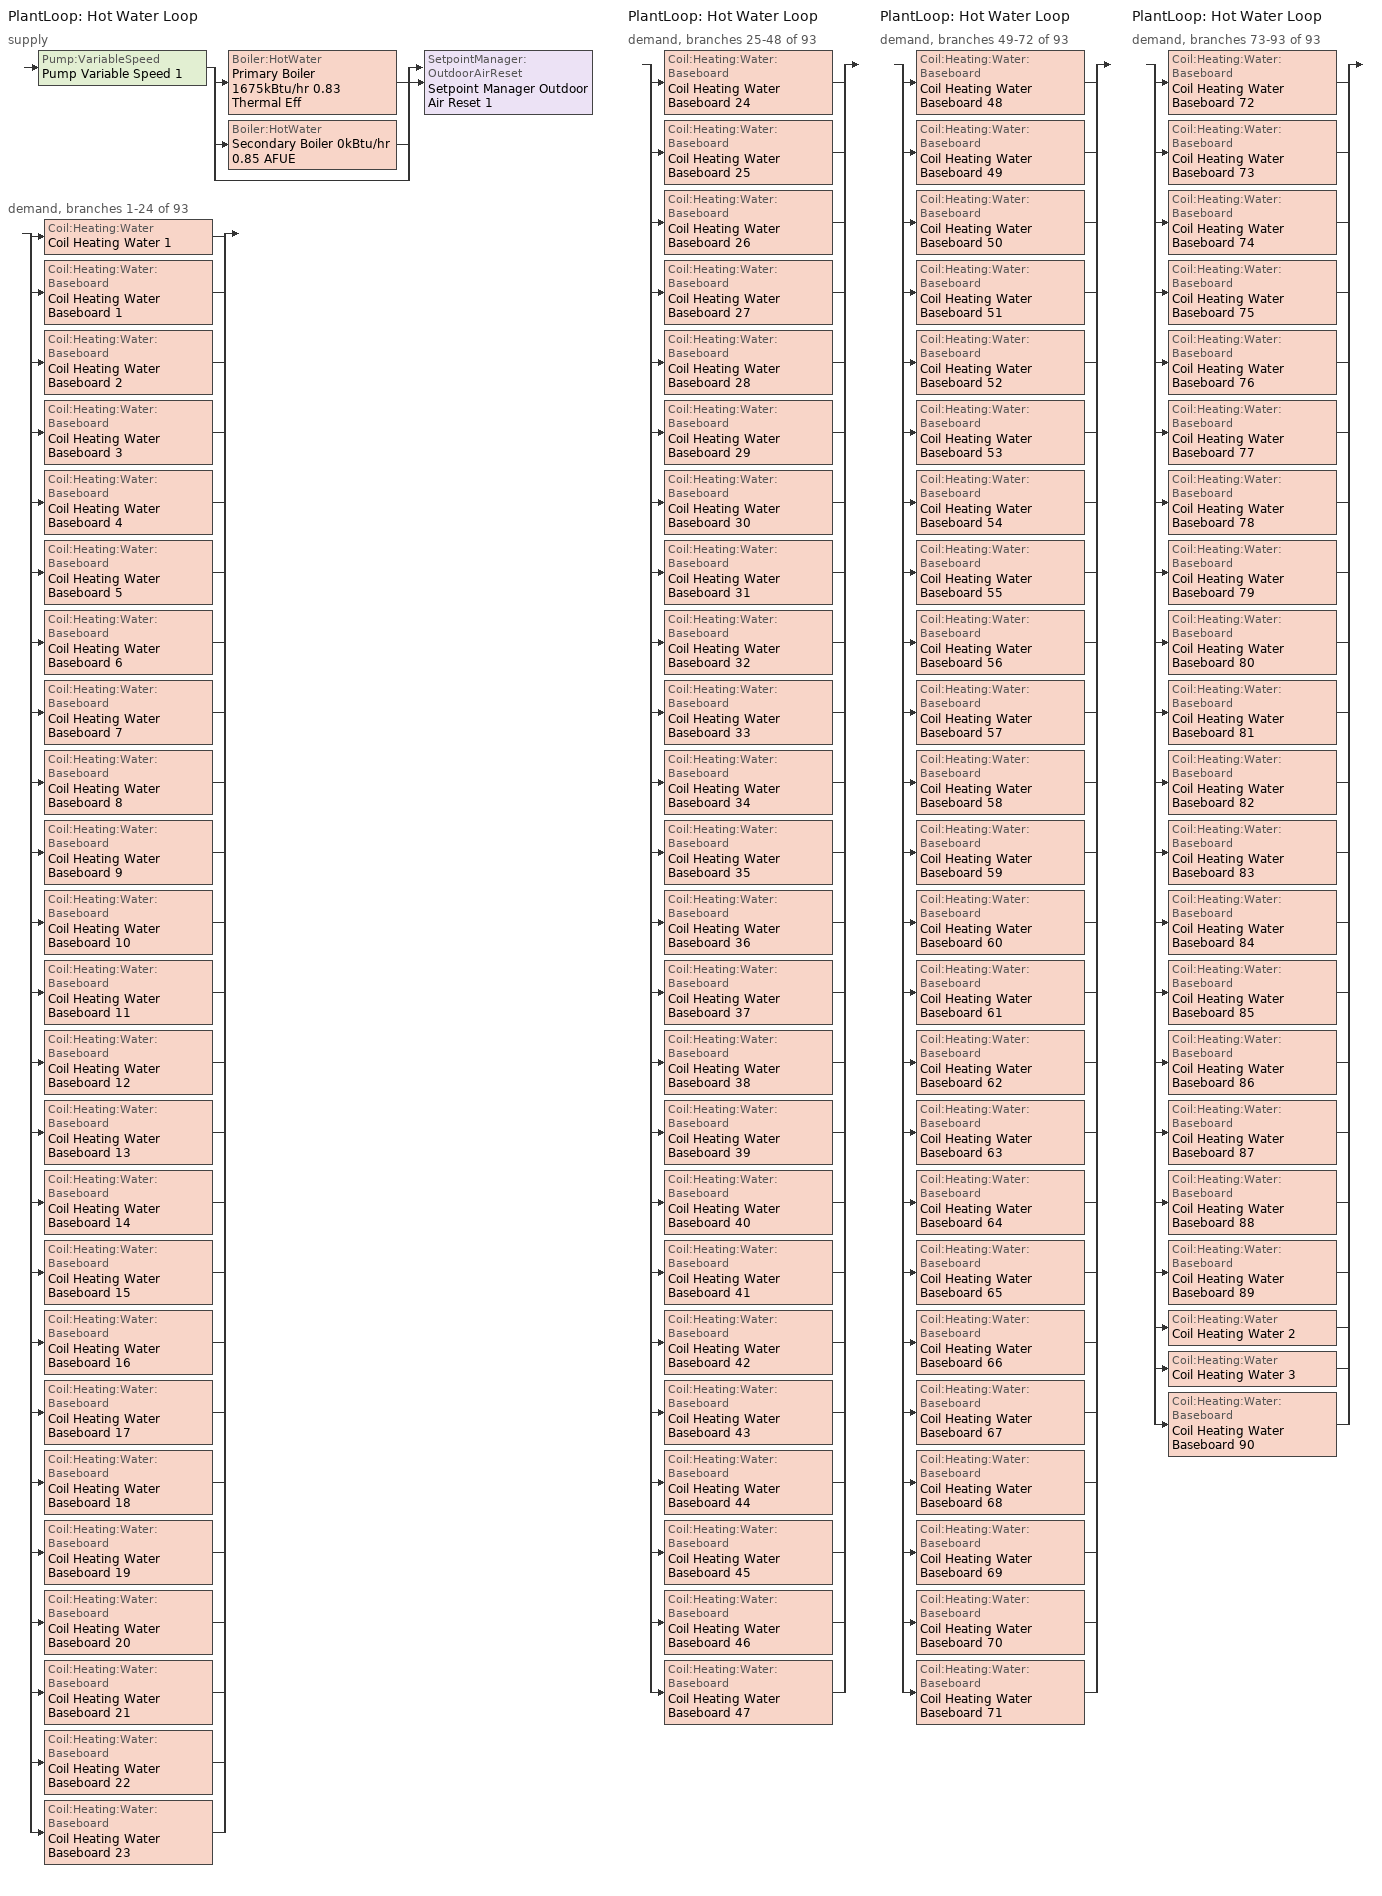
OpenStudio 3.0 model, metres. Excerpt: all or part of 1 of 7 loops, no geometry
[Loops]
PlantLoop 'Hot Water Loop'
 supply: Pump:VariableSpeed 'Pump Variable Speed 1' > split
  | Boiler:HotWater 'Primary Boiler 1675kBtu/hr 0.83 Thermal Eff'
  | Boiler:HotWater 'Secondary Boiler 0kBtu/hr 0.85 AFUE'
  | bypass
  join > SetpointManager:OutdoorAirReset 'Setpoint Manager Outdoor Air Reset 1'
 demand, branches 1-24 of 93: split
  | Coil:Heating:Water 'Coil Heating Water 1'
  | Coil:Heating:Water:Baseboard 'Coil Heating Water Baseboard 1'
  | Coil:Heating:Water:Baseboard 'Coil Heating Water Baseboard 2'
  | Coil:Heating:Water:Baseboard 'Coil Heating Water Baseboard 3'
  | Coil:Heating:Water:Baseboard 'Coil Heating Water Baseboard 4'
  | Coil:Heating:Water:Baseboard 'Coil Heating Water Baseboard 5'
  | Coil:Heating:Water:Baseboard 'Coil Heating Water Baseboard 6'
  | Coil:Heating:Water:Baseboard 'Coil Heating Water Baseboard 7'
  | Coil:Heating:Water:Baseboard 'Coil Heating Water Baseboard 8'
  | Coil:Heating:Water:Baseboard 'Coil Heating Water Baseboard 9'
  | Coil:Heating:Water:Baseboard 'Coil Heating Water Baseboard 10'
  | Coil:Heating:Water:Baseboard 'Coil Heating Water Baseboard 11'
  | Coil:Heating:Water:Baseboard 'Coil Heating Water Baseboard 12'
  | Coil:Heating:Water:Baseboard 'Coil Heating Water Baseboard 13'
  | Coil:Heating:Water:Baseboard 'Coil Heating Water Baseboard 14'
  | Coil:Heating:Water:Baseboard 'Coil Heating Water Baseboard 15'
  | Coil:Heating:Water:Baseboard 'Coil Heating Water Baseboard 16'
  | Coil:Heating:Water:Baseboard 'Coil Heating Water Baseboard 17'
  | Coil:Heating:Water:Baseboard 'Coil Heating Water Baseboard 18'
  | Coil:Heating:Water:Baseboard 'Coil Heating Water Baseboard 19'
  | Coil:Heating:Water:Baseboard 'Coil Heating Water Baseboard 20'
  | Coil:Heating:Water:Baseboard 'Coil Heating Water Baseboard 21'
  | Coil:Heating:Water:Baseboard 'Coil Heating Water Baseboard 22'
  | Coil:Heating:Water:Baseboard 'Coil Heating Water Baseboard 23'
PlantLoop 'Hot Water Loop'
 demand, branches 25-48 of 93: split
  | Coil:Heating:Water:Baseboard 'Coil Heating Water Baseboard 24'
  | Coil:Heating:Water:Baseboard 'Coil Heating Water Baseboard 25'
  | Coil:Heating:Water:Baseboard 'Coil Heating Water Baseboard 26'
  | Coil:Heating:Water:Baseboard 'Coil Heating Water Baseboard 27'
  | Coil:Heating:Water:Baseboard 'Coil Heating Water Baseboard 28'
  | Coil:Heating:Water:Baseboard 'Coil Heating Water Baseboard 29'
  | Coil:Heating:Water:Baseboard 'Coil Heating Water Baseboard 30'
  | Coil:Heating:Water:Baseboard 'Coil Heating Water Baseboard 31'
  | Coil:Heating:Water:Baseboard 'Coil Heating Water Baseboard 32'
  | Coil:Heating:Water:Baseboard 'Coil Heating Water Baseboard 33'
  | Coil:Heating:Water:Baseboard 'Coil Heating Water Baseboard 34'
  | Coil:Heating:Water:Baseboard 'Coil Heating Water Baseboard 35'
  | Coil:Heating:Water:Baseboard 'Coil Heating Water Baseboard 36'
  | Coil:Heating:Water:Baseboard 'Coil Heating Water Baseboard 37'
  | Coil:Heating:Water:Baseboard 'Coil Heating Water Baseboard 38'
  | Coil:Heating:Water:Baseboard 'Coil Heating Water Baseboard 39'
  | Coil:Heating:Water:Baseboard 'Coil Heating Water Baseboard 40'
  | Coil:Heating:Water:Baseboard 'Coil Heating Water Baseboard 41'
  | Coil:Heating:Water:Baseboard 'Coil Heating Water Baseboard 42'
  | Coil:Heating:Water:Baseboard 'Coil Heating Water Baseboard 43'
  | Coil:Heating:Water:Baseboard 'Coil Heating Water Baseboard 44'
  | Coil:Heating:Water:Baseboard 'Coil Heating Water Baseboard 45'
  | Coil:Heating:Water:Baseboard 'Coil Heating Water Baseboard 46'
  | Coil:Heating:Water:Baseboard 'Coil Heating Water Baseboard 47'
PlantLoop 'Hot Water Loop'
 demand, branches 49-72 of 93: split
  | Coil:Heating:Water:Baseboard 'Coil Heating Water Baseboard 48'
  | Coil:Heating:Water:Baseboard 'Coil Heating Water Baseboard 49'
  | Coil:Heating:Water:Baseboard 'Coil Heating Water Baseboard 50'
  | Coil:Heating:Water:Baseboard 'Coil Heating Water Baseboard 51'
  | Coil:Heating:Water:Baseboard 'Coil Heating Water Baseboard 52'
  | Coil:Heating:Water:Baseboard 'Coil Heating Water Baseboard 53'
  | Coil:Heating:Water:Baseboard 'Coil Heating Water Baseboard 54'
  | Coil:Heating:Water:Baseboard 'Coil Heating Water Baseboard 55'
  | Coil:Heating:Water:Baseboard 'Coil Heating Water Baseboard 56'
  | Coil:Heating:Water:Baseboard 'Coil Heating Water Baseboard 57'
  | Coil:Heating:Water:Baseboard 'Coil Heating Water Baseboard 58'
  | Coil:Heating:Water:Baseboard 'Coil Heating Water Baseboard 59'
  | Coil:Heating:Water:Baseboard 'Coil Heating Water Baseboard 60'
  | Coil:Heating:Water:Baseboard 'Coil Heating Water Baseboard 61'
  | Coil:Heating:Water:Baseboard 'Coil Heating Water Baseboard 62'
  | Coil:Heating:Water:Baseboard 'Coil Heating Water Baseboard 63'
  | Coil:Heating:Water:Baseboard 'Coil Heating Water Baseboard 64'
  | Coil:Heating:Water:Baseboard 'Coil Heating Water Baseboard 65'
  | Coil:Heating:Water:Baseboard 'Coil Heating Water Baseboard 66'
  | Coil:Heating:Water:Baseboard 'Coil Heating Water Baseboard 67'
  | Coil:Heating:Water:Baseboard 'Coil Heating Water Baseboard 68'
  | Coil:Heating:Water:Baseboard 'Coil Heating Water Baseboard 69'
  | Coil:Heating:Water:Baseboard 'Coil Heating Water Baseboard 70'
  | Coil:Heating:Water:Baseboard 'Coil Heating Water Baseboard 71'
PlantLoop 'Hot Water Loop'
 demand, branches 73-93 of 93: split
  | Coil:Heating:Water:Baseboard 'Coil Heating Water Baseboard 72'
  | Coil:Heating:Water:Baseboard 'Coil Heating Water Baseboard 73'
  | Coil:Heating:Water:Baseboard 'Coil Heating Water Baseboard 74'
  | Coil:Heating:Water:Baseboard 'Coil Heating Water Baseboard 75'
  | Coil:Heating:Water:Baseboard 'Coil Heating Water Baseboard 76'
  | Coil:Heating:Water:Baseboard 'Coil Heating Water Baseboard 77'
  | Coil:Heating:Water:Baseboard 'Coil Heating Water Baseboard 78'
  | Coil:Heating:Water:Baseboard 'Coil Heating Water Baseboard 79'
  | Coil:Heating:Water:Baseboard 'Coil Heating Water Baseboard 80'
  | Coil:Heating:Water:Baseboard 'Coil Heating Water Baseboard 81'
  | Coil:Heating:Water:Baseboard 'Coil Heating Water Baseboard 82'
  | Coil:Heating:Water:Baseboard 'Coil Heating Water Baseboard 83'
  | Coil:Heating:Water:Baseboard 'Coil Heating Water Baseboard 84'
  | Coil:Heating:Water:Baseboard 'Coil Heating Water Baseboard 85'
  | Coil:Heating:Water:Baseboard 'Coil Heating Water Baseboard 86'
  | Coil:Heating:Water:Baseboard 'Coil Heating Water Baseboard 87'
  | Coil:Heating:Water:Baseboard 'Coil Heating Water Baseboard 88'
  | Coil:Heating:Water:Baseboard 'Coil Heating Water Baseboard 89'
  | Coil:Heating:Water 'Coil Heating Water 2'
  | Coil:Heating:Water 'Coil Heating Water 3'
  | Coil:Heating:Water:Baseboard 'Coil Heating Water Baseboard 90'
[EvaporativeFluidCooler:SingleSpeed]
Central Tower: Design Air Flow Rate {m3/s}=autosize; Fan Power at Design Air Flow Rate {W}=autosize; Design Spray Water Flow Rate {m3/s}=0.002208; Performance Input Method=UFactorTimesAreaAndDesignWaterFlowRate; U-factor Times Area Value at Design Air Flow Rate {W/K}=autosize; Design Water Flow Rate {m3/s}=autosize; Capacity Control=FanCycling; Sizing Factor=1; Evaporation Loss Mode=SaturatedExit; Drift Loss Percent {percent}=0.008; Blowdown Calculation Mode=ConcentrationRatio; Blowdown Concentration Ratio=3
[PlantLoop]
Hot Water Loop: Fluid Type=Water; Glycol Concentration=0; Plant Loop Volume {m3}=Autocalculate; Load Distribution Scheme=Optimal
[Sizing:Plant]
Hot Water Loop: Loop Type=Heating; Design Loop Exit Temperature {C}=82; Loop Design Temperature Difference {deltaC}=16; Sizing Option=NonCoincident; Zone Timesteps in Averaging Window=1; Coincident Sizing Factor Mode=None
[Pump:VariableSpeed]
Pump Variable Speed 1: Motor Efficiency=0.895; Pump Control Type=Intermittent; Skin Loss Radiative Fraction=0.5; Design Power Sizing Method=PowerPerFlowPerPressure; Design Electric Power per Unit Flow Rate {W/(m3/s)}=348701.1; Design Shaft Power per Unit Flow Rate per Unit Head {W-s/m3-Pa}=1.50185; Design Minimum Flow Rate Fraction=0
[Boiler:HotWater] Fuel Type=NaturalGas; Normalized Boiler Efficiency Curve=BOILER-EFFFPLR-NECB2011; Water Outlet Upper Temperature Limit {C}=99; Parasitic Electric Load {W}=0; Sizing Factor=1
Name | Nominal Capacity {W} | Nominal Thermal Efficiency | Minimum Part Load Ratio | Boiler Flow Mode
Primary Boiler 1675kBtu/hr 0.83 Thermal Eff | 490999 | 0.83 | 0.25 | LeavingSetpointModulated
Secondary Boiler 0kBtu/hr 0.85 AFUE | 0.001 | 0.85 |  | ConstantFlow
[SetpointManager:OutdoorAirReset]
Setpoint Manager Outdoor Air Reset 1: Control Variable=Temperature; Setpoint at Outdoor Low Temperature {C}=82; Outdoor Low Temperature {C}=-16; Setpoint at Outdoor High Temperature {C}=60; Outdoor High Temperature {C}=0
[Coil:Heating:Water] Availability Schedule=Always On Discrete
Coil Heating Water 1; Coil Heating Water 2; Coil Heating Water 3
[Controller:WaterCoil] Action=Normal; Controller Convergence Tolerance {deltaC}=0.0001; Minimum Actuated Flow {m3/s}=0
Name | Water Coil
Controller Water Coil 1 | Coil Heating Water 1
Controller Water Coil 2 | Coil Heating Water 2
Controller Water Coil 4 | Coil Heating Water 3
[Coil:Heating:Water:Baseboard] Heating Design Capacity Method=HeatingDesignCapacity; Heating Design Capacity {W}=autosize; Heating Design Capacity Per Floor Area {W/m2}=0; Fraction of Autosized Heating Design Capacity=0.8
Coil Heating Water Baseboard 1; Coil Heating Water Baseboard 2; Coil Heating Water Baseboard 3; Coil Heating Water Baseboard 4; Coil Heating Water Baseboard 5; Coil Heating Water Baseboard 6; Coil Heating Water Baseboard 7; Coil Heating Water Baseboard 8; Coil Heating Water Baseboard 9; Coil Heating Water Baseboard 10; Coil Heating Water Baseboard 11; Coil Heating Water Baseboard 12; Coil Heating Water Baseboard 13; Coil Heating Water Baseboard 14; Coil Heating Water Baseboard 15; Coil Heating Water Baseboard 16; Coil Heating Water Baseboard 17; Coil Heating Water Baseboard 18; Coil Heating Water Baseboard 19; Coil Heating Water Baseboard 20; Coil Heating Water Baseboard 21; Coil Heating Water Baseboard 22; Coil Heating Water Baseboard 23; Coil Heating Water Baseboard 24; Coil Heating Water Baseboard 25; Coil Heating Water Baseboard 26; Coil Heating Water Baseboard 27; Coil Heating Water Baseboard 28; Coil Heating Water Baseboard 29; Coil Heating Water Baseboard 30; Coil Heating Water Baseboard 31; Coil Heating Water Baseboard 32; Coil Heating Water Baseboard 33; Coil Heating Water Baseboard 34; Coil Heating Water Baseboard 35; Coil Heating Water Baseboard 36; Coil Heating Water Baseboard 37; Coil Heating Water Baseboard 38; Coil Heating Water Baseboard 39; Coil Heating Water Baseboard 40; Coil Heating Water Baseboard 41; Coil Heating Water Baseboard 42; Coil Heating Water Baseboard 43; Coil Heating Water Baseboard 44; Coil Heating Water Baseboard 45; Coil Heating Water Baseboard 46; Coil Heating Water Baseboard 47; Coil Heating Water Baseboard 48; Coil Heating Water Baseboard 49; Coil Heating Water Baseboard 50; Coil Heating Water Baseboard 51; Coil Heating Water Baseboard 52; Coil Heating Water Baseboard 53; Coil Heating Water Baseboard 54; Coil Heating Water Baseboard 55; Coil Heating Water Baseboard 56; Coil Heating Water Baseboard 57; Coil Heating Water Baseboard 58; Coil Heating Water Baseboard 59; Coil Heating Water Baseboard 60; Coil Heating Water Baseboard 61; Coil Heating Water Baseboard 62; Coil Heating Water Baseboard 63; Coil Heating Water Baseboard 64; Coil Heating Water Baseboard 65; Coil Heating Water Baseboard 66; Coil Heating Water Baseboard 67; Coil Heating Water Baseboard 68; Coil Heating Water Baseboard 69; Coil Heating Water Baseboard 70; Coil Heating Water Baseboard 71; Coil Heating Water Baseboard 72; Coil Heating Water Baseboard 73; Coil Heating Water Baseboard 74; Coil Heating Water Baseboard 75; Coil Heating Water Baseboard 76; Coil Heating Water Baseboard 77; Coil Heating Water Baseboard 78; Coil Heating Water Baseboard 79; Coil Heating Water Baseboard 80; Coil Heating Water Baseboard 81; Coil Heating Water Baseboard 82; Coil Heating Water Baseboard 83; Coil Heating Water Baseboard 84; Coil Heating Water Baseboard 85; Coil Heating Water Baseboard 86; Coil Heating Water Baseboard 87; Coil Heating Water Baseboard 88; Coil Heating Water Baseboard 89; Coil Heating Water Baseboard 90
[ZoneHVAC:Baseboard:Convective:Water] Availability Schedule=Always On Discrete
Name | Heating Coil
Zone HVAC Baseboard Convective Water 1 | Coil Heating Water Baseboard 1
Zone HVAC Baseboard Convective Water 2 | Coil Heating Water Baseboard 2
Zone HVAC Baseboard Convective Water 3 | Coil Heating Water Baseboard 3
Zone HVAC Baseboard Convective Water 4 | Coil Heating Water Baseboard 4
Zone HVAC Baseboard Convective Water 5 | Coil Heating Water Baseboard 5
Zone HVAC Baseboard Convective Water 6 | Coil Heating Water Baseboard 6
Zone HVAC Baseboard Convective Water 7 | Coil Heating Water Baseboard 7
Zone HVAC Baseboard Convective Water 8 | Coil Heating Water Baseboard 8
Zone HVAC Baseboard Convective Water 9 | Coil Heating Water Baseboard 9
Zone HVAC Baseboard Convective Water 10 | Coil Heating Water Baseboard 10
Zone HVAC Baseboard Convective Water 11 | Coil Heating Water Baseboard 11
Zone HVAC Baseboard Convective Water 12 | Coil Heating Water Baseboard 12
Zone HVAC Baseboard Convective Water 13 | Coil Heating Water Baseboard 13
Zone HVAC Baseboard Convective Water 14 | Coil Heating Water Baseboard 14
Zone HVAC Baseboard Convective Water 15 | Coil Heating Water Baseboard 15
Zone HVAC Baseboard Convective Water 16 | Coil Heating Water Baseboard 16
Zone HVAC Baseboard Convective Water 17 | Coil Heating Water Baseboard 17
Zone HVAC Baseboard Convective Water 18 | Coil Heating Water Baseboard 18
Zone HVAC Baseboard Convective Water 19 | Coil Heating Water Baseboard 19
Zone HVAC Baseboard Convective Water 20 | Coil Heating Water Baseboard 20
Zone HVAC Baseboard Convective Water 21 | Coil Heating Water Baseboard 21
Zone HVAC Baseboard Convective Water 22 | Coil Heating Water Baseboard 22
Zone HVAC Baseboard Convective Water 23 | Coil Heating Water Baseboard 23
Zone HVAC Baseboard Convective Water 24 | Coil Heating Water Baseboard 24
Zone HVAC Baseboard Convective Water 25 | Coil Heating Water Baseboard 25
Zone HVAC Baseboard Convective Water 26 | Coil Heating Water Baseboard 26
Zone HVAC Baseboard Convective Water 27 | Coil Heating Water Baseboard 27
Zone HVAC Baseboard Convective Water 28 | Coil Heating Water Baseboard 28
Zone HVAC Baseboard Convective Water 29 | Coil Heating Water Baseboard 29
Zone HVAC Baseboard Convective Water 30 | Coil Heating Water Baseboard 30
Zone HVAC Baseboard Convective Water 31 | Coil Heating Water Baseboard 31
Zone HVAC Baseboard Convective Water 32 | Coil Heating Water Baseboard 32
Zone HVAC Baseboard Convective Water 33 | Coil Heating Water Baseboard 33
Zone HVAC Baseboard Convective Water 34 | Coil Heating Water Baseboard 34
Zone HVAC Baseboard Convective Water 35 | Coil Heating Water Baseboard 35
Zone HVAC Baseboard Convective Water 36 | Coil Heating Water Baseboard 36
Zone HVAC Baseboard Convective Water 37 | Coil Heating Water Baseboard 37
Zone HVAC Baseboard Convective Water 38 | Coil Heating Water Baseboard 38
Zone HVAC Baseboard Convective Water 39 | Coil Heating Water Baseboard 39
Zone HVAC Baseboard Convective Water 40 | Coil Heating Water Baseboard 40
Zone HVAC Baseboard Convective Water 41 | Coil Heating Water Baseboard 41
Zone HVAC Baseboard Convective Water 42 | Coil Heating Water Baseboard 42
Zone HVAC Baseboard Convective Water 43 | Coil Heating Water Baseboard 43
Zone HVAC Baseboard Convective Water 44 | Coil Heating Water Baseboard 44
Zone HVAC Baseboard Convective Water 45 | Coil Heating Water Baseboard 45
Zone HVAC Baseboard Convective Water 46 | Coil Heating Water Baseboard 46
Zone HVAC Baseboard Convective Water 47 | Coil Heating Water Baseboard 47
Zone HVAC Baseboard Convective Water 48 | Coil Heating Water Baseboard 48
Zone HVAC Baseboard Convective Water 49 | Coil Heating Water Baseboard 49
Zone HVAC Baseboard Convective Water 50 | Coil Heating Water Baseboard 50
Zone HVAC Baseboard Convective Water 51 | Coil Heating Water Baseboard 51
Zone HVAC Baseboard Convective Water 52 | Coil Heating Water Baseboard 52
Zone HVAC Baseboard Convective Water 53 | Coil Heating Water Baseboard 53
Zone HVAC Baseboard Convective Water 54 | Coil Heating Water Baseboard 54
Zone HVAC Baseboard Convective Water 55 | Coil Heating Water Baseboard 55
Zone HVAC Baseboard Convective Water 56 | Coil Heating Water Baseboard 56
Zone HVAC Baseboard Convective Water 57 | Coil Heating Water Baseboard 57
Zone HVAC Baseboard Convective Water 58 | Coil Heating Water Baseboard 58
Zone HVAC Baseboard Convective Water 59 | Coil Heating Water Baseboard 59
Zone HVAC Baseboard Convective Water 60 | Coil Heating Water Baseboard 60
Zone HVAC Baseboard Convective Water 61 | Coil Heating Water Baseboard 61
Zone HVAC Baseboard Convective Water 62 | Coil Heating Water Baseboard 62
Zone HVAC Baseboard Convective Water 63 | Coil Heating Water Baseboard 63
Zone HVAC Baseboard Convective Water 64 | Coil Heating Water Baseboard 64
Zone HVAC Baseboard Convective Water 65 | Coil Heating Water Baseboard 65
Zone HVAC Baseboard Convective Water 66 | Coil Heating Water Baseboard 66
Zone HVAC Baseboard Convective Water 67 | Coil Heating Water Baseboard 67
Zone HVAC Baseboard Convective Water 68 | Coil Heating Water Baseboard 68
Zone HVAC Baseboard Convective Water 69 | Coil Heating Water Baseboard 69
Zone HVAC Baseboard Convective Water 70 | Coil Heating Water Baseboard 70
Zone HVAC Baseboard Convective Water 71 | Coil Heating Water Baseboard 71
Zone HVAC Baseboard Convective Water 72 | Coil Heating Water Baseboard 72
Zone HVAC Baseboard Convective Water 73 | Coil Heating Water Baseboard 73
Zone HVAC Baseboard Convective Water 74 | Coil Heating Water Baseboard 74
Zone HVAC Baseboard Convective Water 75 | Coil Heating Water Baseboard 75
Zone HVAC Baseboard Convective Water 76 | Coil Heating Water Baseboard 76
Zone HVAC Baseboard Convective Water 77 | Coil Heating Water Baseboard 77
Zone HVAC Baseboard Convective Water 78 | Coil Heating Water Baseboard 78
Zone HVAC Baseboard Convective Water 79 | Coil Heating Water Baseboard 79
Zone HVAC Baseboard Convective Water 80 | Coil Heating Water Baseboard 80
Zone HVAC Baseboard Convective Water 81 | Coil Heating Water Baseboard 81
Zone HVAC Baseboard Convective Water 82 | Coil Heating Water Baseboard 82
Zone HVAC Baseboard Convective Water 83 | Coil Heating Water Baseboard 83
Zone HVAC Baseboard Convective Water 84 | Coil Heating Water Baseboard 84
Zone HVAC Baseboard Convective Water 85 | Coil Heating Water Baseboard 85
Zone HVAC Baseboard Convective Water 86 | Coil Heating Water Baseboard 86
Zone HVAC Baseboard Convective Water 87 | Coil Heating Water Baseboard 87
Zone HVAC Baseboard Convective Water 88 | Coil Heating Water Baseboard 88
Zone HVAC Baseboard Convective Water 89 | Coil Heating Water Baseboard 89
Zone HVAC Baseboard Convective Water 90 | Coil Heating Water Baseboard 90
[AvailabilityManager:NightCycle] Applicability Schedule=Always On Discrete; Control Type=CycleOnAny; Thermostat Tolerance {deltaC}=1; Cycling Run Time {s}=3600
Availability Manager Night Cycle 1; Availability Manager Night Cycle 2; Availability Manager Night Cycle 3
[HeatExchanger:AirToAir:SensibleAndLatent] Availability Schedule=Always On Discrete; Nominal Supply Air Flow Rate {m3/s}=autosize; Sensible Effectiveness at 100% Heating Air Flow=0.5; Latent Effectiveness at 100% Heating Air Flow=0.5; Sensible Effectiveness at 75% Heating Air Flow=0.5; Latent Effectiveness at 75% Heating Air Flow=0.5; Sensible Effectiveness at 100% Cooling Air Flow=0.5; Latent Effectiveness at 100% Cooling Air Flow=0.5; Sensible Effectiveness at 75% Cooling Air Flow=0.5; Latent Effectiveness at 75% Cooling Air Flow=0.5; Supply Air Outlet Temperature Control=Yes; Heat Exchanger Type=Rotary; Frost Control Type=ExhaustOnly; Threshold Temperature {C}=-23.3; Initial Defrost Time Fraction=0.167; Rate of Defrost Time Fraction Increase {1/K}=1.44; Economizer Lockout=Yes
Name | Nominal Electric Power {W}
sys_1|doas|shr>none|sc>dx|sh>c-hw|ssf>cv|zh>b-hw|zc>ptac|srf>none| ERV | 2046.98
sys_4|mixed|shr>none|sc>dx|sh>c-g|ssf>cv|zh>b-hw|zc>none|srf>none| ERV | 219.834
sys_6|mixed|shr>none|sh>c-hw|sc>c-chw|ssf>vv|zh>b-hw|zc>none|srf>vv| ERV | 77.3409
[SetpointManager:OutdoorAirPretreat] Minimum Setpoint Temperature {C}=-99; Maximum Setpoint Temperature {C}=99; Minimum Setpoint Humidity Ratio {kgWater/kgDryAir}=1e-05; Maximum Setpoint Humidity Ratio {kgWater/kgDryAir}=1
Setpoint Manager Outdoor Air Pretreat 1; Setpoint Manager Outdoor Air Pretreat 2; Setpoint Manager Outdoor Air Pretreat 3
[Schedule:Constant]
Always On Discrete: Value=1
[Curve:Cubic]
BOILER-EFFFPLR-NECB2011: Coefficient1 Constant=0.3831; Coefficient2 x=2.0567; Coefficient3 x**2=-2.6469; Coefficient4 x**3=1.2148; Minimum Value of x=0; Maximum Value of x=1
